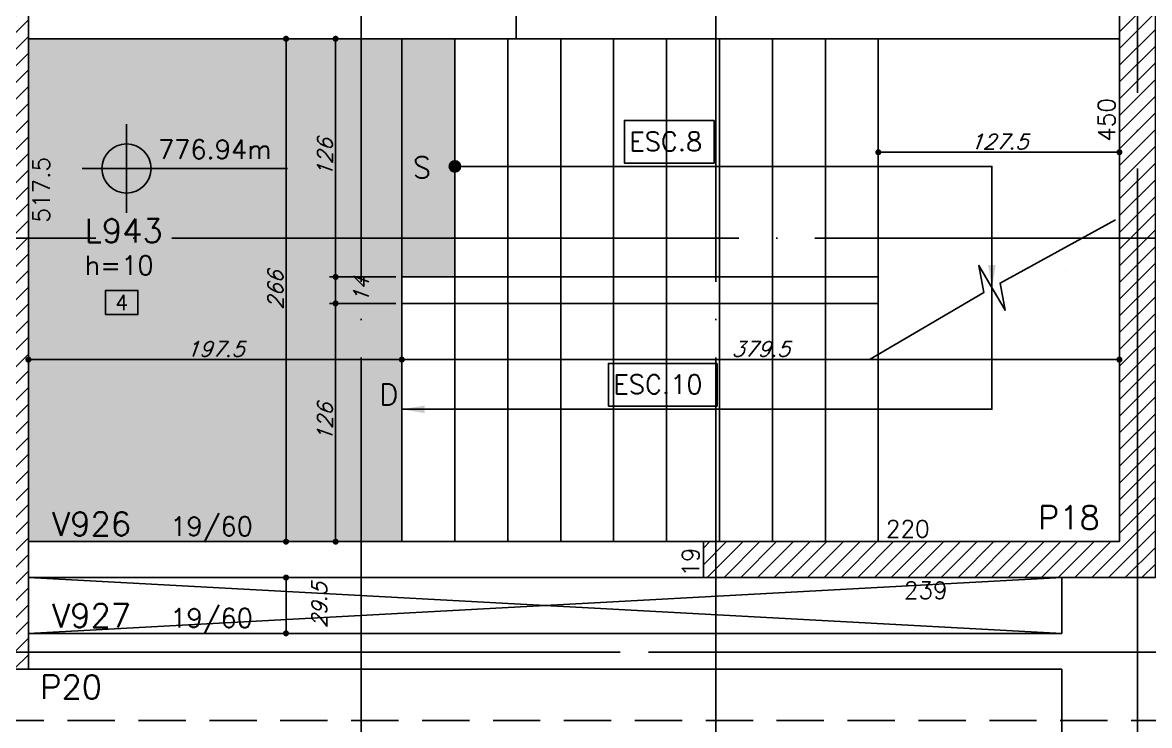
# Model space of a CAD drawing. Extents: x -4245 to 5400, y -2094 to 2406.
# Drawn here: x 16 to 612, y -54 to 318 of the extents above; entities that cross this region are included whole.
import ezdxf
from ezdxf.enums import TextEntityAlignment as Align

# ---------------------------------------------------------------- set-up
doc = ezdxf.new("R2010")
doc.units = 0
doc.header["$LTSCALE"] = 50
doc.header["$MEASUREMENT"] = 0
doc.linetypes.add('DASHED', pattern=[0.75, 0.5, -0.25])
doc.linetypes.add('EIXO', pattern=[6.8, 6, -0.4, 0, -0.4])
doc.layers.get('0').update_dxf_attribs({"linetype": 'CONTINUOUS'})
doc.layers.get('DEFPOINTS').update_dxf_attribs({"linetype": 'CONTINUOUS'})
for name, color, linetype in [('242', 12, 'CONTINUOUS'), ('F-AUX', 2, 'CONTINUOUS'), ('F-AUX-RED', 1, 'CONTINUOUS'), ('F-COTAS', 106, 'CONTINUOUS'), ('F-EIXO', 12, 'EIXO'), ('F-ESCADAS', 2, 'CONTINUOUS'), ('F-LAJES', 3, 'CONTINUOUS'), ('F-LAJES-DIM', 2, 'CONTINUOUS'), ('F-LAJES-NOME', 4, 'CONTINUOUS'), ('F-NÍVEL-PLANTA', 2, 'CONTINUOUS'), ('F-PILARES-DIM', 172, 'CONTINUOUS'), ('F-PILARES-HACH', 174, 'CONTINUOUS'), ('F-PILARES-NOME', 170, 'CONTINUOUS'), ('F-PILARES-S', 170, 'CONTINUOUS'), ('F-TEXTO', 6, 'CONTINUOUS'), ('F-TEXTO ESCADA', 2, 'CONTINUOUS'), ('F-TEXTO-YELLOW', 2, 'CONTINUOUS'), ('F-VIGAS', 3, 'CONTINUOUS'), ('F-VIGAS-DIM', 2, 'CONTINUOUS'), ('F-VIGAS-NOME', 4, 'CONTINUOUS'), ('F-VÃO', 1, 'CONTINUOUS')]:
    doc.layers.add(name, color=color, linetype=linetype)
doc.layers.add('F-DESNIVEL-3', color=7, linetype='CONTINUOUS', true_color=0xd5c7ff)
doc.styles.add('5385-ARQ-PB-BAS-PLA-TER-TORRE-A-106-TXT$0$R60-75', font='simplex.shx', dxfattribs={"height": 0.1125})
doc.styles.add('CP-TEXT-INCL', font='simplex.shx', dxfattribs={"oblique": 20})
doc.styles.add('MCP', font='simplex.shx')
doc.styles.add('ROMANS', font='simplex.shx')
doc.dimstyles.new('CP-COTAS-50', dxfattribs={"dimscale": 0.64, "dimtxt": 12.5, "dimasz": 5, "dimexe": 5, "dimexo": 5, "dimgap": 2.5, "dimtad": 1, "dimdec": 1, "dimdsep": 46, "dimtxsty": 'CP-TEXT-INCL', "dimblk1": 'DOT', "dimblk2": 'DOT', "dimsah": 1, "dimcen": 9, "dimclrd": 256, "dimclre": 256, "dimclrt": 256, "dimadec": 0, "dimazin": 0, "dimtfac": 1, "dimtdec": 1, "dimtmove": 2, "dimatfit": 3, "dimldrblk": 'DOT', "dimfxl": 0, "dimtolj": 1, "dimarcsym": 0})

# ---------------------------------------------------------------- blocks, each defined once
blk = doc.blocks.new('_DOT')
at = {"color": 0, "linetype": 'ByBlock'}
blk.add_line((-0.5, 0), (-1, 0), dxfattribs=at)
at = {"color": 0, "linetype": 'ByBlock', "const_width": 0.5}
blk.add_lwpolyline([(-0.25, 0, 1), (0.25, 0, 1)], format="xyb", close=True, dxfattribs=at)
blk = doc.blocks.new('*D41')
at = {"layer": 'DEFPOINTS', "color": 0, "linetype": 'Continuous', "transparency": 16777216}
for p in [(155.25, 24.5), (155.25, 24.5), (155.25, -5)]:
    blk.add_point(p, dxfattribs=at)
at = {"layer": 'F-COTAS', "linetype": 'Continuous', "lineweight": -2, "transparency": 16777216}
blk.add_line((155.25, -1.8), (155.25, 21.3), dxfattribs=at)
at = {"layer": 'F-COTAS', "linetype": 'Continuous', "lineweight": -2, "transparency": 16777216, "xscale": 3.2, "yscale": 3.2, "zscale": 3.2}
for p, rotation in [((155.25, 24.5), 90), ((155.25, -5), 270)]:
    blk.add_blockref('_DOT', p, dxfattribs=dict(at, rotation=rotation))
at = {"layer": 'F-COTAS', "linetype": 'Continuous', "transparency": 16777216, "insert": (172.85, 9.75), "char_height": 8, "attachment_point": 5, "rotation": 90, "style": 'CP-TEXT-INCL'}
blk.add_mtext('\\A1;29.5', dxfattribs=at)
blk = doc.blocks.new('*D42')
at = {"layer": 'DEFPOINTS', "color": 0, "linetype": 'Continuous', "transparency": 16777216}
for p in [(155.25, 309.5), (155.25, 309.5), (155.25, 43.5)]:
    blk.add_point(p, dxfattribs=at)
at = {"layer": 'F-COTAS', "linetype": 'Continuous', "lineweight": -2, "transparency": 16777216}
blk.add_line((155.25, 46.7), (155.25, 306.3), dxfattribs=at)
at = {"layer": 'F-COTAS', "linetype": 'Continuous', "lineweight": -2, "transparency": 16777216, "xscale": 3.2, "yscale": 3.2, "zscale": 3.2}
for p, rotation in [((155.25, 309.5), 90), ((155.25, 43.5), 270)]:
    blk.add_blockref('_DOT', p, dxfattribs=dict(at, rotation=rotation))
at = {"layer": 'F-COTAS', "linetype": 'Continuous', "transparency": 16777216, "insert": (149.65, 176.5), "char_height": 8, "attachment_point": 5, "rotation": 90, "style": 'CP-TEXT-INCL'}
blk.add_mtext('\\A1;266', dxfattribs=at)
blk = doc.blocks.new('*D116')
at = {"layer": 'DEFPOINTS', "color": 0, "linetype": 'Continuous', "transparency": 16777216}
for p in [(19, 139.78), (216.5, 139.78), (216.5, 139.78)]:
    blk.add_point(p, dxfattribs=at)
at = {"layer": 'F-COTAS', "linetype": 'Continuous', "lineweight": -2, "transparency": 16777216}
blk.add_line((22.2, 139.78), (213.3, 139.78), dxfattribs=at)
at = {"layer": 'F-COTAS', "linetype": 'Continuous', "lineweight": -2, "transparency": 16777216, "xscale": 3.2, "yscale": 3.2, "zscale": 3.2, "rotation": 180}
blk.add_blockref('_DOT', (19, 139.78), dxfattribs=at)
at = {"layer": 'F-COTAS', "linetype": 'Continuous', "lineweight": -2, "transparency": 16777216, "xscale": 3.2, "yscale": 3.2, "zscale": 3.2}
blk.add_blockref('_DOT', (216.5, 139.78), dxfattribs=at)
at = {"layer": 'F-COTAS', "linetype": 'Continuous', "transparency": 16777216, "insert": (117.75, 145.38), "char_height": 8, "attachment_point": 5, "style": 'CP-TEXT-INCL'}
blk.add_mtext('\\A1;197.5', dxfattribs=at)
blk = doc.blocks.new('*D117')
at = {"layer": 'DEFPOINTS', "color": 0, "linetype": 'Continuous', "transparency": 16777216}
for p in [(216.5, 139.78), (596, 139.78), (596, 139.78)]:
    blk.add_point(p, dxfattribs=at)
at = {"layer": 'F-COTAS', "linetype": 'Continuous', "lineweight": -2, "transparency": 16777216}
blk.add_line((219.7, 139.78), (592.8, 139.78), dxfattribs=at)
at = {"layer": 'F-COTAS', "linetype": 'Continuous', "lineweight": -2, "transparency": 16777216, "xscale": 3.2, "yscale": 3.2, "zscale": 3.2, "rotation": 180}
blk.add_blockref('_DOT', (216.5, 139.78), dxfattribs=at)
at = {"layer": 'F-COTAS', "linetype": 'Continuous', "lineweight": -2, "transparency": 16777216, "xscale": 3.2, "yscale": 3.2, "zscale": 3.2}
blk.add_blockref('_DOT', (596, 139.78), dxfattribs=at)
at = {"layer": 'F-COTAS', "linetype": 'Continuous', "transparency": 16777216, "insert": (406.25, 145.38), "char_height": 8, "attachment_point": 5, "style": 'CP-TEXT-INCL'}
blk.add_mtext('\\A1;379.5', dxfattribs=at)
blk = doc.blocks.new('*U153')
at = {"layer": 'F-EIXO'}
blk.add_line((0, 0), (0, -2655), dxfattribs=at)
at = {"layer": 'F-TEXTO', "style": 'ROMANS'}
blk.add_attdef('EIXO', text='', height=17.5, rotation=360, dxfattribs=at).set_placement((0, 28.21), align=Align.MIDDLE_CENTER)
blk = doc.blocks.new('*U174')
at = {"layer": 'F-EIXO'}
blk.add_line((0, 0), (0, -2755), dxfattribs=at)
at = {"layer": 'F-TEXTO', "style": 'ROMANS'}
blk.add_attdef('EIXO', text='', height=17.5, rotation=360, dxfattribs=at).set_placement((0, 28.2072), align=Align.MIDDLE_CENTER)
blk = doc.blocks.new('*U175')
at = {"layer": 'F-EIXO'}
blk.add_line((0, 0), (0, -2655), dxfattribs=at)
at = {"layer": 'F-TEXTO', "style": 'ROMANS'}
blk.add_attdef('EIXO', text='', height=17.5, rotation=360, dxfattribs=at).set_placement((0, 28.21), align=Align.MIDDLE_CENTER)
blk = doc.blocks.new('*U165')
at = {"layer": 'F-EIXO'}
blk.add_line((0, 0), (7285, 0), dxfattribs=at)
at = {"layer": 'F-TEXTO', "style": 'ROMANS'}
blk.add_attdef('EIXO', text='', height=17.5, dxfattribs=at).set_placement((-28.2072, 0), align=Align.MIDDLE_CENTER)
blk = doc.blocks.new('*U168')
at = {"layer": 'F-EIXO'}
blk.add_line((0, 0), (7285, 0), dxfattribs=at)
at = {"layer": 'F-TEXTO', "style": 'ROMANS'}
blk.add_attdef('EIXO', text='', height=17.5, dxfattribs=at).set_placement((-28.2072, 0), align=Align.MIDDLE_CENTER)
blk = doc.blocks.new('*U172')
at = {"layer": 'F-EIXO'}
blk.add_line((0, 0), (7197, 0), dxfattribs=at)
at = {"layer": 'F-TEXTO', "style": 'ROMANS'}
blk.add_attdef('EIXO', text='', height=17.5, dxfattribs=at).set_placement((-28.2072, 0), align=Align.MIDDLE_CENTER)
blk = doc.blocks.new('A$C56B45968')
at = {"layer": 'F-AUX'}
h = blk.add_hatch(color=1, dxfattribs=at)
edge = h.paths.add_edge_path()
edge.add_arc((-351.4, 198.5), 3, 0, 360)
at = {"layer": '242', "linetype": 'Continuous'}
blk.add_line((-28.66, 143.66), (-28.66, 143.66), dxfattribs=at)
at = {"layer": 'F-AUX', "color": 1}
for points in [[(-379.4, 70), (-67.4, 70), (-67.4, 198.5), (-351.4, 198.5)], [(-2.06, 170.14), (-63.09, 136.78), (-60.46, 122.4), (-74.34, 146.1), (-71.71, 131.72), (-131.74, 96.58)]]:
    blk.add_lwpolyline(points, dxfattribs=at)
blk.add_circle((-351.4, 198.5), 3, dxfattribs=at)
blk.add_solid([(-69.4, 146.25), (-67.4, 134.25), (-65.4, 146.25)], dxfattribs=at)
at = {"layer": 'F-ESCADAS', "linetype": 'Continuous'}
for points in [[(-351.5, 266), (-351.5, 126)], [(-323.5, 266), (-323.5, 126)], [(-295.5, 266), (-295.5, 126)], [(-267.5, 266), (-267.5, 126)], [(-239.5, 266), (-239.5, 126)], [(-211.5, 266), (-211.5, 126)], [(-183.5, 266), (-183.5, 126)], [(-155.5, 266), (-155.5, 126)], [(-127.5, 266), (-127.5, 126)], [(-127.5, 140), (-379.5, 140)], [(-379.5, 0), (-379.5, 140)], [(-127.5, 126), (-379.5, 126)], [(-351.5, 0), (-351.5, 126)], [(-323.5, 0), (-323.5, 126)], [(-295.5, 0), (-295.5, 126)], [(-267.5, 0), (-267.5, 126)], [(-239.5, 0), (-239.5, 126)], [(-211.5, 0), (-211.5, 126)], [(-183.5, 0), (-183.5, 126)], [(-155.5, 0), (-155.5, 126)], [(-127.5, 0), (-127.5, 126)]]:
    blk.add_lwpolyline(points, dxfattribs=at)
at = {"layer": 'F-TEXTO ESCADA', "color": 1}
for points in [[(-214.24, 222.8), (-214.24, 200.22), (-261.81, 200.22), (-261.81, 222.8)], [(-212.79, 94.3), (-212.79, 71.72), (-270.21, 71.72), (-270.21, 94.3)]]:
    blk.add_lwpolyline(points, close=True, dxfattribs=at)
at = {"layer": 'F-TEXTO ESCADA', "style": 'ROMANS'}
for s, p in [('ESC.8', (-259.23, 206.66)), ('ESC.10', (-267.62, 78.16))]:
    blk.add_text(s, height=10, dxfattribs=at).set_placement(p)
at = {"layer": 'F-TEXTO-YELLOW', "char_height": 11.25, "width": 61.3796, "style": '5385-ARQ-PB-BAS-PLA-TER-TORRE-A-106-TXT$0$R60-75'}
for s, insert, attachment_point in [('S', (-373.72, 203.53), 1), ('D', (-381.4, 83.45), 3)]:
    blk.add_mtext(s, dxfattribs=dict(at, insert=insert, attachment_point=attachment_point))
blk = doc.blocks.new('Nível - Planta')
at = {"layer": 'F-NÍVEL-PLANTA'}
h = blk.add_hatch(color=71, dxfattribs=at)
h.paths.add_polyline_path([(0, 0), (0, 0.26, 0.414214), (-0.26, 0)])
h.paths.add_polyline_path([(0.26, 0), (0, 0), (0, -0.26, 0.414214)])
for p, q in [((0, -0.469), (0, 0.469)), ((-0.469, 0), (1.704, 0))]:
    blk.add_line(p, q, dxfattribs=at)
blk.add_circle((0, 0), 0.26, dxfattribs=at)
at = {"layer": 'F-TEXTO', "color": 3, "style": 'MCP'}
blk.add_attdef('NÍVEL', (0.333, 0.102), '', height=0.2, dxfattribs=at)
blk = doc.blocks.new('*U540')
at = {"layer": 'F-LAJES-DIM', "color": 1}
blk.add_lwpolyline([(0, 0), (21.39, 0), (21.39, 16), (0, 16)], close=True, dxfattribs=at)
at = {"layer": 'F-LAJES-DIM', "style": 'MCP'}
blk.add_attdef('DIM', text='', height=10, dxfattribs=at).set_placement((10.7, 8), align=Align.MIDDLE_CENTER)
blk = doc.blocks.new('A$C123F5C38')
at = {"layer": 'F-DESNIVEL-3'}
h = blk.add_hatch(color=256, dxfattribs=at)
h.dxf.hatch_style = 1
h.paths.add_polyline_path([(-379.5, 0), (-379.5, 140), (-351.5, 140), (-351.5, 266), (-577, 266), (-577, 0)])
at = {"layer": 'F-LAJES-DIM', "linetype": 'Continuous', "xscale": 0.8, "yscale": 0.8, "zscale": 0.8}
blk.add_blockref('*U540', (-536.2, 120.09), dxfattribs=at).add_auto_attribs({'DIM': '4'})
at = {"layer": 'F-NÍVEL-PLANTA', "linetype": 'Continuous', "xscale": 50, "yscale": 50, "zscale": 50}
blk.add_blockref('Nível - Planta', (-525.12, 197.4), dxfattribs=at).add_auto_attribs({'NÍVEL': '776.94m'})
blk = doc.blocks.new('*D541')
at = {"layer": 'DEFPOINTS', "color": 0, "linetype": 'Continuous', "transparency": 16777216}
for p in [(244.5, 309.5), (181.47, 183.5), (216.5, 183.5)]:
    blk.add_point(p, dxfattribs=at)
at = {"layer": 'F-COTAS', "linetype": 'Continuous', "lineweight": -2, "transparency": 16777216}
for p, q in [((241.3, 309.5), (178.27, 309.5)), ((181.47, 306.3), (181.47, 186.7)), ((213.3, 183.5), (178.27, 183.5))]:
    blk.add_line(p, q, dxfattribs=at)
at = {"layer": 'F-COTAS', "linetype": 'Continuous', "lineweight": -2, "transparency": 16777216, "xscale": 3.2, "yscale": 3.2, "zscale": 3.2}
for p, rotation in [((181.47, 309.5), 90), ((181.47, 183.5), 270)]:
    blk.add_blockref('_DOT', p, dxfattribs=dict(at, rotation=rotation))
at = {"layer": 'F-COTAS', "linetype": 'Continuous', "transparency": 16777216, "insert": (175.87, 246.5), "char_height": 8, "attachment_point": 5, "rotation": 90, "style": 'CP-TEXT-INCL'}
blk.add_mtext('\\A1;126', dxfattribs=at)
blk = doc.blocks.new('*D542')
at = {"layer": 'DEFPOINTS', "color": 0, "linetype": 'Continuous', "transparency": 16777216}
for p in [(216.5, 183.5), (181.47, 169.5), (216.5, 169.5)]:
    blk.add_point(p, dxfattribs=at)
at = {"layer": 'F-COTAS', "linetype": 'Continuous', "lineweight": -2, "transparency": 16777216}
for p, q in [((213.3, 183.5), (178.27, 183.5)), ((181.47, 180.3), (181.47, 172.7)), ((213.3, 169.5), (178.27, 169.5))]:
    blk.add_line(p, q, dxfattribs=at)
at = {"layer": 'F-COTAS', "linetype": 'Continuous', "lineweight": -2, "transparency": 16777216, "xscale": 3.2, "yscale": 3.2, "zscale": 3.2}
for p, rotation in [((181.47, 183.5), 90), ((181.47, 169.5), 270)]:
    blk.add_blockref('_DOT', p, dxfattribs=dict(at, rotation=rotation))
at = {"layer": 'F-COTAS', "linetype": 'Continuous', "transparency": 16777216, "insert": (195, 176.5), "char_height": 8, "attachment_point": 5, "rotation": 90, "style": 'CP-TEXT-INCL'}
blk.add_mtext('\\A1;14', dxfattribs=at)
blk = doc.blocks.new('*D543')
at = {"layer": 'DEFPOINTS', "color": 0, "linetype": 'Continuous', "transparency": 16777216}
for p in [(216.5, 169.5), (181.47, 43.5), (216.5, 43.5)]:
    blk.add_point(p, dxfattribs=at)
at = {"layer": 'F-COTAS', "linetype": 'Continuous', "lineweight": -2, "transparency": 16777216}
for p, q in [((213.3, 169.5), (178.27, 169.5)), ((181.47, 166.3), (181.47, 46.7)), ((213.3, 43.5), (178.27, 43.5))]:
    blk.add_line(p, q, dxfattribs=at)
at = {"layer": 'F-COTAS', "linetype": 'Continuous', "lineweight": -2, "transparency": 16777216, "xscale": 3.2, "yscale": 3.2, "zscale": 3.2}
for p, rotation in [((181.47, 169.5), 90), ((181.47, 43.5), 270)]:
    blk.add_blockref('_DOT', p, dxfattribs=dict(at, rotation=rotation))
at = {"layer": 'F-COTAS', "linetype": 'Continuous', "transparency": 16777216, "insert": (175.87, 106.5), "char_height": 8, "attachment_point": 5, "rotation": 90, "style": 'CP-TEXT-INCL'}
blk.add_mtext('\\A1;126', dxfattribs=at)
blk = doc.blocks.new('*D544')
at = {"layer": 'DEFPOINTS', "color": 0, "linetype": 'Continuous', "transparency": 16777216}
for p in [(468.5, 249.48), (596, 249.48), (596, 249.48)]:
    blk.add_point(p, dxfattribs=at)
at = {"layer": 'F-COTAS', "linetype": 'Continuous', "lineweight": -2, "transparency": 16777216}
blk.add_line((471.7, 249.48), (592.8, 249.48), dxfattribs=at)
at = {"layer": 'F-COTAS', "linetype": 'Continuous', "lineweight": -2, "transparency": 16777216, "xscale": 3.2, "yscale": 3.2, "zscale": 3.2, "rotation": 180}
blk.add_blockref('_DOT', (468.5, 249.48), dxfattribs=at)
at = {"layer": 'F-COTAS', "linetype": 'Continuous', "lineweight": -2, "transparency": 16777216, "xscale": 3.2, "yscale": 3.2, "zscale": 3.2}
blk.add_blockref('_DOT', (596, 249.48), dxfattribs=at)
at = {"layer": 'F-COTAS', "linetype": 'Continuous', "transparency": 16777216, "insert": (532.25, 255.08), "char_height": 8, "attachment_point": 5, "style": 'CP-TEXT-INCL'}
blk.add_mtext('\\A1;127.5', dxfattribs=at)

msp = doc.modelspace()

# ---------------------------------------------------------------- hatches: boundary and pattern name
at = {"layer": 'F-PILARES-HACH', "linetype": 'Continuous'}
h = msp.add_hatch(dxfattribs=at)
h.set_pattern_fill('ANSI31', color=256, scale=50, style=0)
h.paths.add_polyline_path([(19, -24), (19, 493.5), (0, 493.5), (0, 0), (-219, 0), (-219, -24)], flags=16)
h = msp.add_hatch(dxfattribs=at)
h.set_pattern_fill('ANSI31', color=256, scale=50, style=0)
h.paths.add_polyline_path([(615, 24.5), (615, 493.5), (596, 493.5), (596, 43.5), (376, 43.5), (376, 24.5)], flags=16)

# ---------------------------------------------------------------- linework, layer by layer
at = {"layer": 'F-AUX', "color": 1}
msp.add_solid([(228.6, 111.5), (216.5, 113.5), (228.6, 115.5)], dxfattribs=at)
at = {"layer": 'F-AUX-RED', "color": 4, "linetype": 'DASHED'}
msp.add_lwpolyline([(1.038, 377.176), (627.224, 377.176, -0.4142136), (677.224, 327.176), (677.224, -1.113, -0.4142136), (627.224, -51.113), (1.038, -51.113, -0.4142136), (-48.962, -1.113), (-48.962, 327.176, -0.4142136)], format="xyb", close=True, dxfattribs=at)
at = {"layer": 'F-EIXO'}
msp.add_line((-3709.089, -15), (3550.572, -15), dxfattribs=at)
at = {"layer": 'F-LAJES', "linetype": 'Continuous'}
msp.add_line((216.5, 43.5), (216.5, 309.5), dxfattribs=at)
at = {"layer": 'F-PILARES-S', "linetype": 'Continuous'}
for points in [[(19, -24), (19, 493.5), (0, 493.5), (0, 0), (-219, 0), (-219, -24), (19, -24)], [(615, 24.5), (615, 493.5), (596, 493.5), (596, 43.5), (376, 43.5), (376, 24.5), (615, 24.5)]]:
    msp.add_lwpolyline(points, dxfattribs=at)
at = {"layer": 'F-VIGAS'}
for points in [[(277, 309.5), (277, 434.5)], [(19, 309.5), (259, 309.5)], [(259, 309.5), (445.5, 309.5)], [(445.5, 309.5), (596, 309.5)], [(376, 43.5), (19, 43.5)], [(19, 24.5), (376, 24.5)], [(565.5, 24.5), (565.5, -5)], [(565.5, -5), (19, -5)], [(19, -24), (565.5, -24)], [(565.5, -24), (565.5, -484.5)]]:
    msp.add_lwpolyline(points, dxfattribs=at)
at = {"layer": 'F-VÃO'}
for p, q in [((19, -5), (565.5, 24.5)), ((19, 24.5), (565.5, -5))]:
    msp.add_line(p, q, dxfattribs=at)

# ---------------------------------------------------------------- block references
at = {"layer": 'F-EIXO', "linetype": 'Continuous'}
for name, p in [('*U174', (605.5, 1941.357)), ('*U153', (195, 1841.357)), ('*U175', (382.5, 1841.357)), ('A$C123F5C38', (596, 43.5)), ('A$C56B45968', (596, 43.5)), ('*U172', (-3646.32, 204)), ('*U165', (-3734.274, -15)), ('*U168', (-3734.274, -15))]:
    msp.add_blockref(name, p, dxfattribs=at)

# ---------------------------------------------------------------- texts
at = {"layer": 'F-LAJES-DIM', "linetype": 'Continuous', "style": 'MCP'}
msp.add_text('h=10', height=10, dxfattribs=at).set_placement((48.779, 184.713))
at = {"layer": 'F-LAJES-NOME', "linetype": 'Continuous', "style": 'MCP'}
msp.add_text('L943', height=12.5, dxfattribs=at).set_placement((48.779, 201.713))
at = {"layer": 'F-PILARES-DIM', "linetype": 'Continuous', "style": 'MCP'}
for s, p in [('450', (593.75, 255)), ('517.5', (30.25, 212.25)), ('19', (373.75, 25))]:
    msp.add_text(s, height=9, rotation=90, dxfattribs=at).set_placement(p)
for s, p in [('220', (472.5, 45.75)), ('239', (482, 13.25))]:
    msp.add_text(s, height=9, dxfattribs=at).set_placement(p)
at = {"layer": 'F-PILARES-NOME', "linetype": 'Continuous', "style": 'MCP'}
for s, p in [('P18', (552.965, 50.029)), ('P20', (25.25, -39.625))]:
    msp.add_text(s, height=12.5, dxfattribs=at).set_placement(p)
at = {"layer": 'F-VIGAS-DIM', "linetype": 'Continuous', "style": 'MCP'}
for p in [(94, 46.625), (94, -1.875)]:
    msp.add_text('19/60', height=10, dxfattribs=at).set_placement(p)
at = {"layer": 'F-VIGAS-NOME', "linetype": 'Continuous', "style": 'MCP'}
for s, p in [('V926', (31.5, 46.625)), ('V927', (31.5, -1.875))]:
    msp.add_text(s, height=12.5, dxfattribs=at).set_placement(p)

# ---------------------------------------------------------------- dimensions: what is measured, and where the dimension line sits
at = {"layer": 'F-COTAS', "linetype": 'Continuous'}
for base, p1, p2, angle, picture, middle in [((155.251, 309.5), (155.251, 43.5), (155.251, 309.5), 270, '*D42', (149.651, 176.5)), ((181.472, 183.5), (244.5, 309.5), (216.5, 183.5), 90, '*D541', (175.872, 246.5)), ((181.472, 43.5), (216.5, 169.5), (216.5, 43.5), 90, '*D543', (175.872, 106.5)), ((216.5, 139.778), (19, 139.778), (216.5, 139.778), 180, '*D116', (117.75, 145.378)), ((596, 139.778), (216.5, 139.778), (596, 139.778), 180, '*D117', (406.25, 145.378)), ((155.251, 24.5), (155.251, -5), (155.251, 24.5), 270, '*D41', (172.851, 9.75))]:
    dim = msp.add_linear_dim(base=base, p1=p1, p2=p2, angle=angle, dimstyle='CP-COTAS-50', dxfattribs=at)
    dim.commit()
    dim.dimension.update_dxf_attribs({"geometry": picture, "text_midpoint": middle})
dim = msp.add_linear_dim(base=(596, 249.481), p1=(468.5, 249.481), p2=(596, 249.481), dimstyle='CP-COTAS-50', dxfattribs=at)
dim.commit()
dim.dimension.update_dxf_attribs({"geometry": '*D544', "text_midpoint": (532.25, 255.081)})
dim = msp.add_linear_dim(base=(181.472, 169.5), p1=(216.5, 183.5), p2=(216.5, 169.5), angle=90, dimstyle='CP-COTAS-50', dxfattribs=at)
dim.commit()
dim.dimension.update_dxf_attribs({"geometry": '*D542', "text_midpoint": (195, 176.5), "dimtype": 160})

doc.saveas('drawing.dxf')
